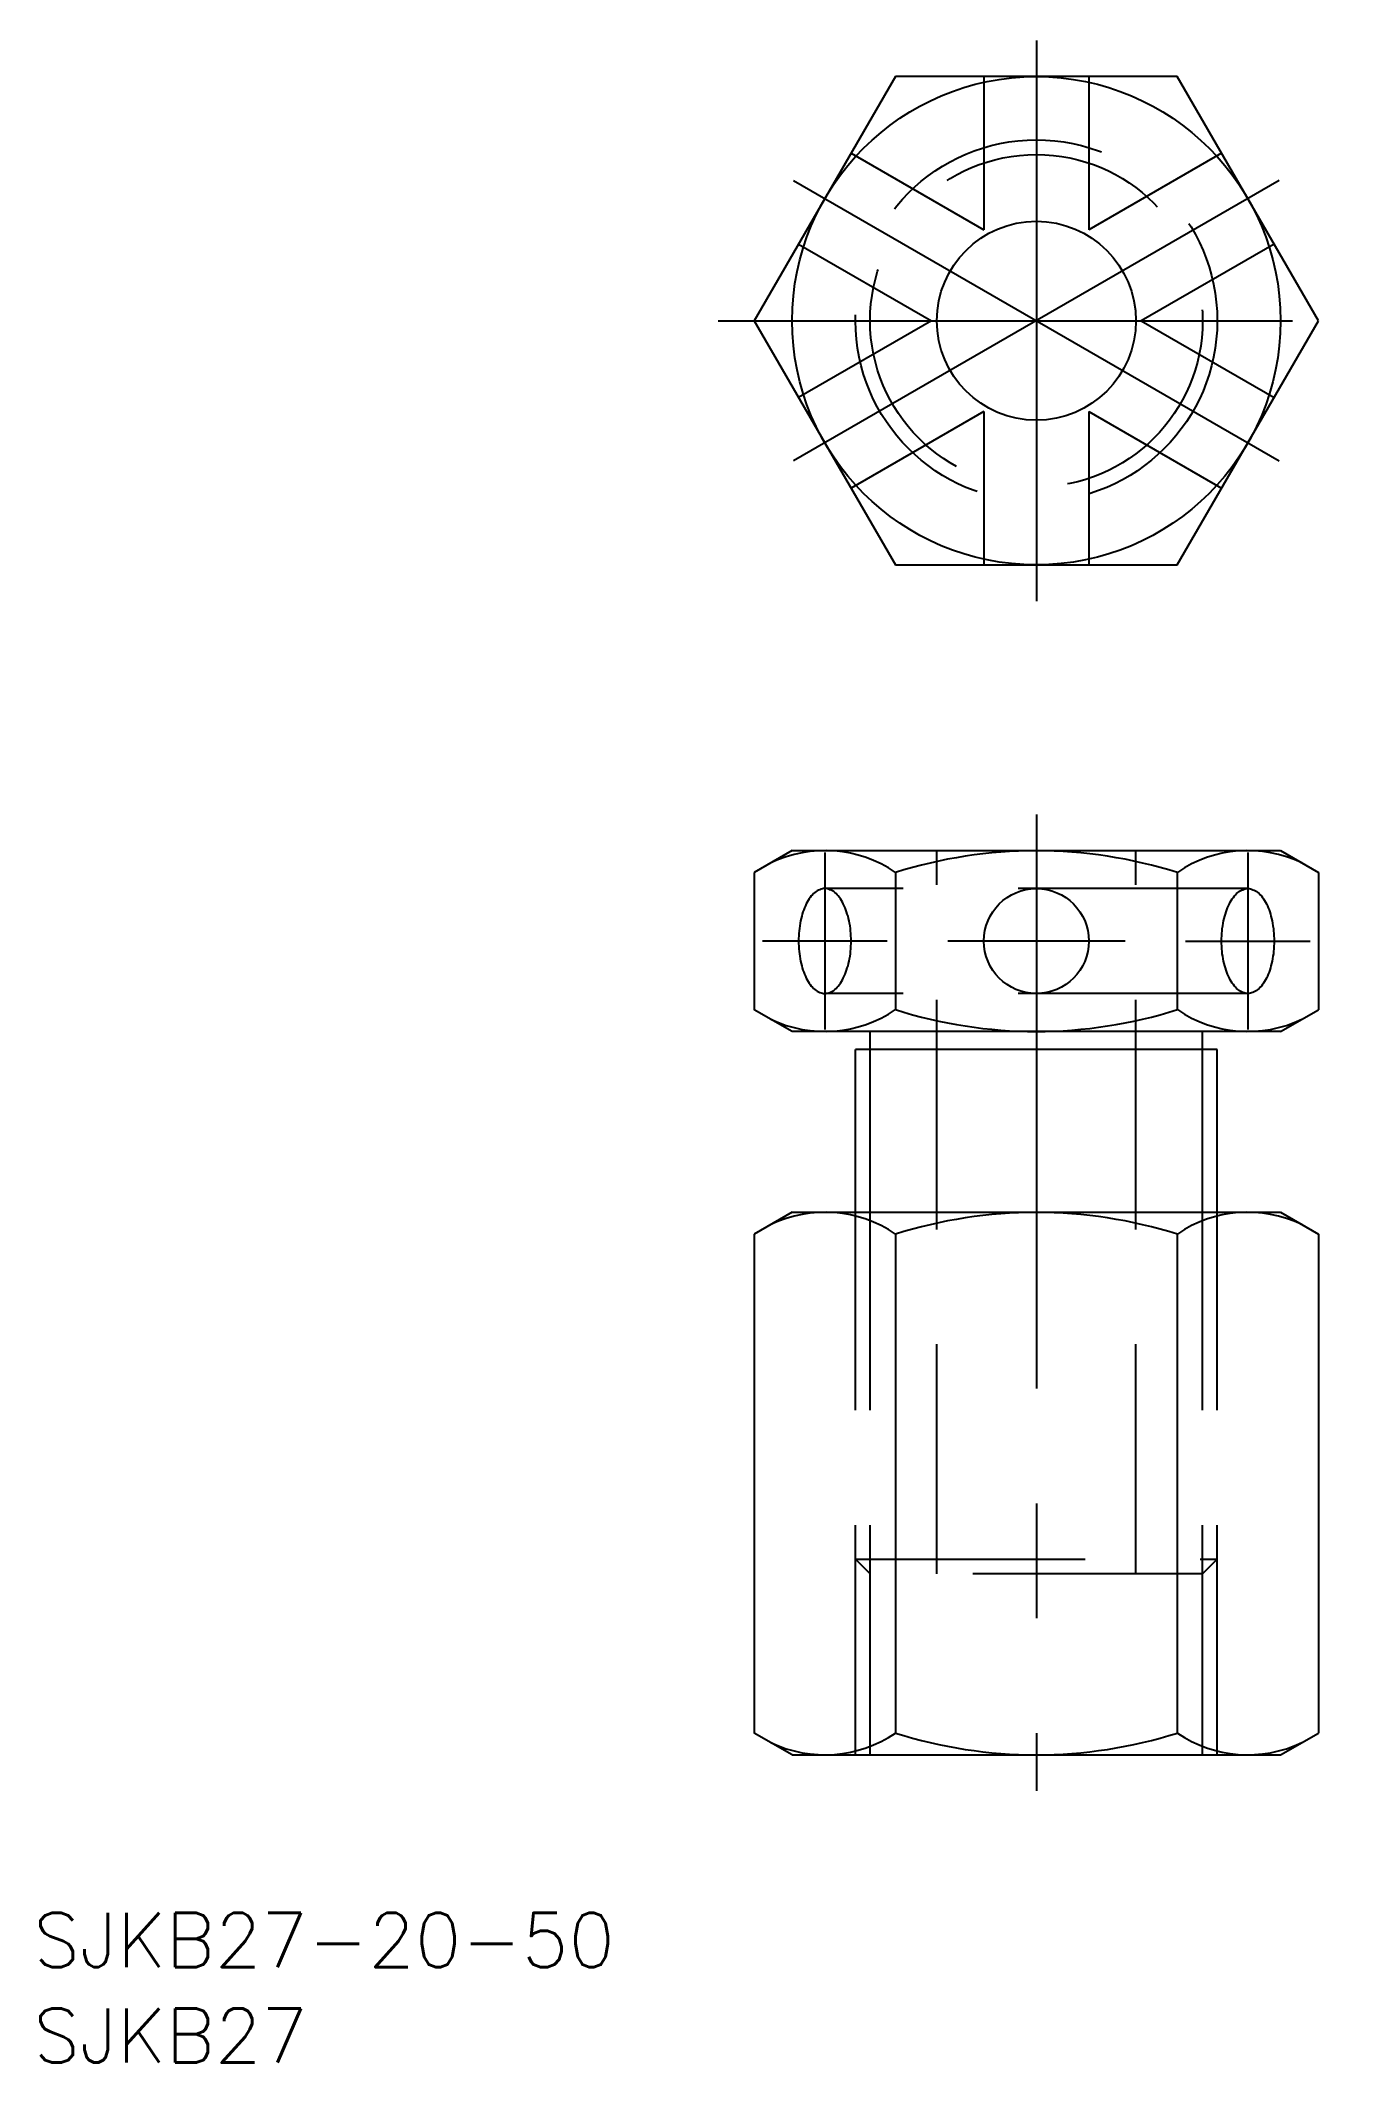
# Model space of a CAD drawing. Extents: x -55 to 18, y -96 to 16.
import ezdxf

# ---------------------------------------------------------------- set-up
doc = ezdxf.new("R2010")
doc.units = 0
doc.linetypes.add('CENTER', pattern=[50.8, 31.75, -6.35, 6.35, -6.35])
doc.linetypes.add('DASHED', pattern=[19.05, 12.7, -6.35])
doc.layers.get('0').update_dxf_attribs({"linetype": 'CONTINUOUS'})
doc.layers.add('CENTER', color=1, linetype='CENTER')
doc.styles.get("Standard").update_dxf_attribs({"font": 'txt.shx', "height": 3, "bigfont": 'bigfont.shx'})

msp = doc.modelspace()

# ---------------------------------------------------------------- linework, layer by layer
at = {"color": 7, "linetype": 'CONTINUOUS'}
for p, q in [((-7.79, 13.5), (-15.59, 0)), ((7.79, 13.5), (-7.79, 13.5)), ((15.59, 0), (7.79, 13.5)), ((-15.59, 0), (-7.79, -13.5)), ((7.79, -13.5), (15.59, 0)), ((-7.79, -13.5), (7.79, -13.5)), ((-13.5, -29.3), (-15.59, -30.51)), ((-13.5, -29.3), (13.5, -29.3)), ((13.5, -29.3), (15.59, -30.51)), ((-15.59, -30.51), (-15.59, -38.1)), ((-7.79, -30.51), (-7.79, -38.1)), ((7.79, -30.51), (7.79, -38.1)), ((15.59, -30.51), (15.59, -38.1)), ((-13.5, -39.3), (-15.59, -38.1)), ((13.5, -39.3), (15.59, -38.1)), ((13.5, -39.3), (-13.5, -39.3)), ((-9.19, -40.3), (-9.19, -39.3)), ((9.19, -40.3), (9.19, -39.3)), ((10, -40.3), (-10, -40.3)), ((-10, -49.3), (-10, -40.3)), ((10, -49.3), (10, -40.3)), ((-13.5, -49.3), (-15.59, -50.51)), ((-13.5, -49.3), (13.5, -49.3)), ((13.5, -49.3), (15.59, -50.51)), ((-15.59, -50.51), (-15.59, -78.1)), ((-7.79, -50.51), (-7.79, -78.1)), ((7.79, -50.51), (7.79, -78.1)), ((15.59, -50.51), (15.59, -78.1)), ((-13.5, -79.3), (-15.59, -78.1)), ((13.5, -79.3), (15.59, -78.1)), ((-13.5, -79.3), (13.5, -79.3))]:
    msp.add_line(p, q, dxfattribs=at)
at = {"color": 3, "linetype": 'DASHED'}
for p, q in [((-2.9, 13.5), (-2.9, 5.02)), ((2.9, 13.5), (2.9, 5.02)), ((-10.24, 9.26), (-2.9, 5.02)), ((10.24, 9.26), (2.9, 5.02)), ((-13.14, 4.24), (-5.8, 0)), ((13.14, 4.24), (5.8, 0)), ((-5.8, 0), (-13.14, -4.24)), ((5.8, 0), (13.14, -4.24)), ((-2.9, -5.02), (-10.24, -9.26)), ((-2.9, -5.02), (-2.9, -13.5)), ((2.9, -5.02), (10.24, -9.26)), ((2.9, -5.02), (2.9, -13.5)), ((-5.5, -69.3), (-5.5, -29.3)), ((5.5, -69.3), (5.5, -29.3)), ((11.69, -31.4), (-11.69, -31.4)), ((11.69, -37.2), (-11.69, -37.2)), ((-10, -79.3), (-10, -49.3)), ((-9.19, -79.3), (-9.19, -49.3)), ((9.19, -79.3), (9.19, -49.3)), ((10, -79.3), (10, -49.3)), ((-9.19, -69.3), (-10, -68.49)), ((-10, -68.49), (10, -68.49)), ((9.19, -69.3), (-9.19, -69.3)), ((9.19, -69.3), (10, -68.49))]:
    msp.add_line(p, q, dxfattribs=at)
at = {"color": 3, "linetype": 'CONTINUOUS'}
for p, q in [((-9.19, -49.3), (-9.19, -40.3)), ((9.19, -49.3), (9.19, -40.3))]:
    msp.add_line(p, q, dxfattribs=at)
at = {"color": 7, "linetype": 'CONTINUOUS'}
for points in [[(-11.69, -31.4, 0), (-11.76, -31.4, 0), (-11.83, -31.42, 0), (-11.9, -31.43, 0), (-11.97, -31.46, 0), (-12.04, -31.49, 0), (-12.11, -31.53, 0), (-12.18, -31.57, 0), (-12.25, -31.62, 0), (-12.31, -31.68, 0), (-12.37, -31.74, 0), (-12.44, -31.81, 0), (-12.5, -31.89, 0), (-12.56, -31.97, 0), (-12.61, -32.06, 0), (-12.67, -32.15, 0), (-12.72, -32.25, 0), (-12.77, -32.35, 0), (-12.81, -32.46, 0), (-12.86, -32.57, 0), (-12.9, -32.69, 0), (-12.94, -32.81, 0), (-12.97, -32.93, 0), (-13, -33.06, 0), (-13.03, -33.19, 0), (-13.06, -33.32, 0), (-13.08, -33.46, 0), (-13.1, -33.6, 0), (-13.11, -33.74, 0), (-13.13, -33.88, 0), (-13.13, -34.02, 0), (-13.14, -34.16, 0), (-13.14, -34.3, 0), (-13.14, -34.44, 0), (-13.13, -34.59, 0), (-13.13, -34.73, 0), (-13.11, -34.87, 0), (-13.1, -35.01, 0), (-13.08, -35.14, 0), (-13.06, -35.28, 0), (-13.03, -35.41, 0), (-13, -35.54, 0), (-12.97, -35.67, 0), (-12.94, -35.79, 0), (-12.9, -35.91, 0), (-12.86, -36.03, 0), (-12.81, -36.14, 0), (-12.77, -36.25, 0), (-12.72, -36.35, 0), (-12.67, -36.45, 0), (-12.61, -36.54, 0), (-12.56, -36.63, 0), (-12.5, -36.71, 0), (-12.44, -36.79, 0), (-12.37, -36.86, 0), (-12.31, -36.92, 0), (-12.25, -36.98, 0), (-12.18, -37.03, 0), (-12.11, -37.08, 0), (-12.04, -37.11, 0), (-11.97, -37.15, 0), (-11.9, -37.17, 0), (-11.83, -37.19, 0), (-11.76, -37.2, 0), (-11.69, -37.2, 0), (-11.62, -37.2, 0), (-11.55, -37.19, 0), (-11.48, -37.17, 0), (-11.41, -37.15, 0), (-11.34, -37.11, 0), (-11.27, -37.08, 0), (-11.2, -37.03, 0), (-11.14, -36.98, 0), (-11.07, -36.92, 0), (-11.01, -36.86, 0), (-10.95, -36.79, 0), (-10.89, -36.71, 0), (-10.83, -36.63, 0), (-10.77, -36.54, 0), (-10.72, -36.45, 0), (-10.67, -36.35, 0), (-10.62, -36.25, 0), (-10.57, -36.14, 0), (-10.53, -36.03, 0), (-10.49, -35.91, 0), (-10.45, -35.79, 0), (-10.41, -35.67, 0), (-10.38, -35.54, 0), (-10.35, -35.41, 0), (-10.33, -35.28, 0), (-10.3, -35.14, 0), (-10.28, -35.01, 0), (-10.27, -34.87, 0), (-10.26, -34.73, 0), (-10.25, -34.59, 0), (-10.24, -34.44, 0), (-10.24, -34.3, 0), (-10.24, -34.16, 0), (-10.25, -34.02, 0), (-10.26, -33.88, 0), (-10.27, -33.74, 0), (-10.28, -33.6, 0), (-10.3, -33.46, 0), (-10.33, -33.32, 0), (-10.35, -33.19, 0), (-10.38, -33.06, 0), (-10.41, -32.93, 0), (-10.45, -32.81, 0), (-10.49, -32.69, 0), (-10.53, -32.57, 0), (-10.57, -32.46, 0), (-10.62, -32.35, 0), (-10.67, -32.25, 0), (-10.72, -32.15, 0), (-10.77, -32.06, 0), (-10.83, -31.97, 0), (-10.89, -31.89, 0), (-10.95, -31.81, 0), (-11.01, -31.74, 0), (-11.07, -31.68, 0), (-11.14, -31.62, 0), (-11.2, -31.57, 0), (-11.27, -31.53, 0), (-11.34, -31.49, 0), (-11.41, -31.46, 0), (-11.48, -31.43, 0), (-11.55, -31.42, 0), (-11.62, -31.4, 0), (-11.69, -31.4, 0)], [(11.69, -31.4, 0), (11.76, -31.4, 0), (11.83, -31.42, 0), (11.9, -31.43, 0), (11.97, -31.46, 0), (12.04, -31.49, 0), (12.11, -31.53, 0), (12.18, -31.57, 0), (12.25, -31.62, 0), (12.31, -31.68, 0), (12.37, -31.74, 0), (12.44, -31.81, 0), (12.5, -31.89, 0), (12.56, -31.97, 0), (12.61, -32.06, 0), (12.67, -32.15, 0), (12.72, -32.25, 0), (12.77, -32.35, 0), (12.81, -32.46, 0), (12.86, -32.57, 0), (12.9, -32.69, 0), (12.94, -32.81, 0), (12.97, -32.93, 0), (13, -33.06, 0), (13.03, -33.19, 0), (13.06, -33.32, 0), (13.08, -33.46, 0), (13.1, -33.6, 0), (13.11, -33.74, 0), (13.13, -33.88, 0), (13.13, -34.02, 0), (13.14, -34.16, 0), (13.14, -34.3, 0), (13.14, -34.44, 0), (13.13, -34.59, 0), (13.13, -34.73, 0), (13.11, -34.87, 0), (13.1, -35.01, 0), (13.08, -35.14, 0), (13.06, -35.28, 0), (13.03, -35.41, 0), (13, -35.54, 0), (12.97, -35.67, 0), (12.94, -35.79, 0), (12.9, -35.91, 0), (12.86, -36.03, 0), (12.81, -36.14, 0), (12.77, -36.25, 0), (12.72, -36.35, 0), (12.67, -36.45, 0), (12.61, -36.54, 0), (12.56, -36.63, 0), (12.5, -36.71, 0), (12.44, -36.79, 0), (12.37, -36.86, 0), (12.31, -36.92, 0), (12.25, -36.98, 0), (12.18, -37.03, 0), (12.11, -37.08, 0), (12.04, -37.11, 0), (11.97, -37.15, 0), (11.9, -37.17, 0), (11.83, -37.19, 0), (11.76, -37.2, 0), (11.69, -37.2, 0), (11.62, -37.2, 0), (11.55, -37.19, 0), (11.48, -37.17, 0), (11.41, -37.15, 0), (11.34, -37.11, 0), (11.27, -37.08, 0), (11.2, -37.03, 0), (11.14, -36.98, 0), (11.07, -36.92, 0), (11.01, -36.86, 0), (10.95, -36.79, 0), (10.89, -36.71, 0), (10.83, -36.63, 0), (10.77, -36.54, 0), (10.72, -36.45, 0), (10.67, -36.35, 0), (10.62, -36.25, 0), (10.57, -36.14, 0), (10.53, -36.03, 0), (10.49, -35.91, 0), (10.45, -35.79, 0), (10.41, -35.67, 0), (10.38, -35.54, 0), (10.35, -35.41, 0), (10.33, -35.28, 0), (10.3, -35.14, 0), (10.28, -35.01, 0), (10.27, -34.87, 0), (10.26, -34.73, 0), (10.25, -34.59, 0), (10.24, -34.44, 0), (10.24, -34.3, 0), (10.24, -34.16, 0), (10.25, -34.02, 0), (10.26, -33.88, 0), (10.27, -33.74, 0), (10.28, -33.6, 0), (10.3, -33.46, 0), (10.33, -33.32, 0), (10.35, -33.19, 0), (10.38, -33.06, 0), (10.41, -32.93, 0), (10.45, -32.81, 0), (10.49, -32.69, 0), (10.53, -32.57, 0), (10.57, -32.46, 0), (10.62, -32.35, 0), (10.67, -32.25, 0), (10.72, -32.15, 0), (10.77, -32.06, 0), (10.83, -31.97, 0), (10.89, -31.89, 0), (10.95, -31.81, 0), (11.01, -31.74, 0), (11.07, -31.68, 0), (11.14, -31.62, 0), (11.2, -31.57, 0), (11.27, -31.53, 0), (11.34, -31.49, 0), (11.41, -31.46, 0), (11.48, -31.43, 0), (11.55, -31.42, 0), (11.62, -31.4, 0), (11.69, -31.4, 0)]]:
    msp.add_polyline3d(points, dxfattribs=at)
for centre, radius in [((0, 0), 13.5), ((0, 0), 5.5), ((0, -34.3), 2.9)]:
    msp.add_circle(centre, radius, dxfattribs=at)
at = {"color": 3, "linetype": 'DASHED'}
for radius in [10, 9.19]:
    msp.add_circle((0, 0), radius, dxfattribs=at)
at = {"color": 7, "linetype": 'CONTINUOUS'}
for centre, radius, start, end in [((-11.69, -36.2), 6.9, 55.6158, 115.6158), ((0, -55.1), 25.79, 72.412, 107.588), ((11.69, -36.2), 6.9, 64.3842, 124.3842), ((-11.69, -32.4), 6.9, 244.3842, 304.3842), ((0, -13.51), 25.79, 252.412, 287.588), ((11.69, -32.4), 6.9, 235.6158, 295.6158), ((-11.69, -56.2), 6.9, 55.6158, 115.6158), ((0, -75.1), 25.79, 72.412, 107.588), ((11.69, -56.2), 6.9, 64.3842, 124.3842), ((-11.69, -72.4), 6.9, 244.3842, 304.3842), ((0, -53.51), 25.79, 252.412, 287.588), ((11.69, -72.4), 6.9, 235.6158, 295.6158)]:
    msp.add_arc(centre, radius, start, end, dxfattribs=at)
at = {"layer": 'CENTER', "color": 1, "linetype": 'CENTER'}
for p, q in [((0, 15.5), (0, -15.5)), ((13.42, 7.75), (-13.42, -7.75)), ((-13.42, 7.75), (13.42, -7.75)), ((-17.59, 0), (17.59, 0)), ((0, -27.3), (0, -81.3)), ((-11.69, -29.4), (-11.69, -39.2)), ((11.69, -29.4), (11.69, -39.2)), ((-8.24, -34.3), (-15.14, -34.3)), ((4.9, -34.3), (-4.9, -34.3)), ((8.24, -34.3), (15.14, -34.3))]:
    msp.add_line(p, q, dxfattribs=at)

# ---------------------------------------------------------------- texts
at = {"color": 7, "linetype": 'CONTINUOUS'}
for s, p in [('SJKB27-20-50', (-55.44, -91.04)), ('SJKB27', (-55.44, -96.32))]:
    msp.add_text(s, height=3, dxfattribs=at).set_placement(p)

doc.saveas('drawing.dxf')
